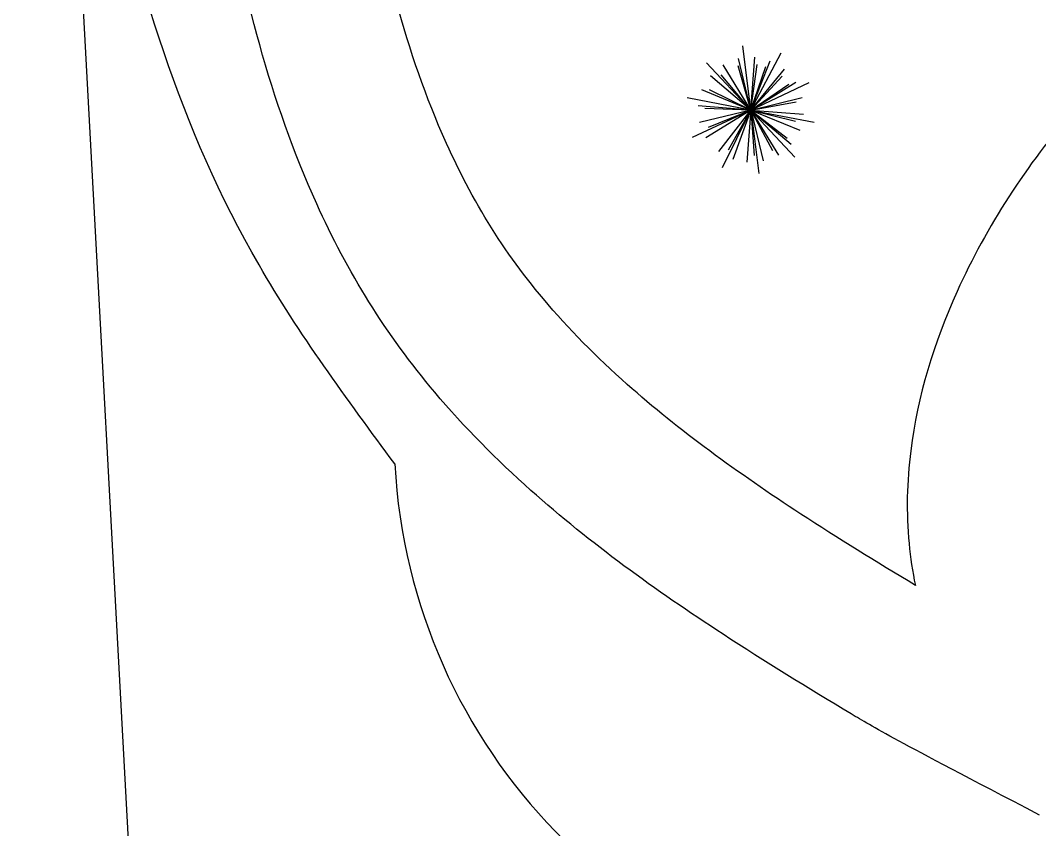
# Model space of a CAD drawing. Header units: inches. Extents: x 40 to 251, y 0 to 175.
# Drawn here: x 54.71 to 76.07, y 54.59 to 71.55 of the extents above; entities that cross this region are included whole.
import ezdxf

# ---------------------------------------------------------------- set-up
doc = ezdxf.new("R2010")
doc.units = ezdxf.units.IN
doc.header["$MEASUREMENT"] = 0
doc.layers.add('CUADRICULA', color=84, linetype='Continuous')
doc.layers.add('SENDAS', color=6, linetype='Continuous')

msp = doc.modelspace()

# ---------------------------------------------------------------- linework, layer by layer
msp.add_line((57.744, 40.224), (54.711, 96.172))
msp.add_arc((74.541, 62.904), 12, 183.1023, 265.1336)
msp.add_spline([(62.558, 62.254), (59.713, 66.423), (55.272, 85.818)], degree=3)
at = {"layer": 'CUADRICULA'}
for p, q in [((70.023, 69.669), (69.855, 71.013)), ((70.023, 69.669), (69.762, 70.746)), ((70.02, 69.668), (70.656, 70.864)), ((70.023, 69.669), (70.108, 70.773)), ((70.02, 69.669), (69.094, 70.657)), ((70.02, 69.669), (69.44, 70.612)), ((70.023, 69.669), (69.754, 70.595)), ((70.02, 69.668), (70.427, 70.699)), ((70.02, 69.668), (70.333, 70.581)), ((70.02, 69.668), (70.726, 70.523)), ((70.023, 69.669), (70.154, 70.625)), ((70.02, 69.669), (69.177, 70.387)), ((70.02, 69.669), (69.398, 70.406)), ((70.02, 69.668), (70.678, 70.375)), ((70.02, 69.669), (68.996, 70.091)), ((70.02, 69.669), (69.152, 70.089)), ((70.02, 69.669), (70.964, 70.249)), ((70.02, 69.669), (71.246, 70.244)), ((70.02, 69.669), (70.818, 70.211)), ((70.02, 69.669), (68.69, 69.924)), ((70.02, 69.669), (71.097, 69.929)), ((70.02, 69.669), (68.794, 69.093)), ((70.02, 69.669), (68.916, 69.754)), ((70.02, 69.669), (68.943, 69.408)), ((70.02, 69.669), (69.056, 69.699)), ((70.02, 69.669), (69.077, 69.088)), ((70.02, 69.669), (69.127, 69.304)), ((70.019, 69.674), (69.341, 68.798)), ((70.019, 69.674), (69.421, 68.459)), ((70.019, 69.674), (69.549, 68.831)), ((70.019, 69.674), (69.645, 68.631)), ((70.022, 69.68), (69.937, 68.576)), ((70.02, 69.669), (70.97, 69.839)), ((70.02, 69.669), (71.125, 69.583)), ((70.02, 69.669), (71.045, 69.246)), ((70.02, 69.669), (70.864, 68.95)), ((70.02, 69.669), (70.601, 68.725)), ((70.02, 69.669), (70.957, 69.438)), ((70.02, 69.669), (70.783, 69.077)), ((70.02, 69.669), (70.476, 68.818)), ((70.02, 69.669), (71.35, 69.413)), ((70.02, 69.669), (70.946, 68.68)), ((70.022, 69.68), (70.19, 68.336)), ((70.022, 69.68), (70.092, 68.718)), ((70.022, 69.68), (70.282, 68.603))]:
    msp.add_line(p, q, dxfattribs=at)
at = {"layer": 'SENDAS'}
for points, knots in [([(76.074, 54.898), (73.028, 56.479), (72.577, 56.746), (71.223, 57.558), (70.322, 58.109), (68.025, 59.607), (66.658, 60.591), (64.693, 62.34), (64.015, 63.022), (62.894, 64.353), (62.43, 64.986), (61.606, 66.309), (61.243, 66.997), (59.949, 69.846), (59.359, 72.165), (58.578, 76.897), (58.39, 79.313), (58.108, 83.996), (58.009, 86.278), (57.86, 90.778), (57.81, 92.995), (59.435, 96.902), (59.487, 97.985), (61.367, 99.091)], [0, 0, 0, 0, 1.491608, 1.491608, 4.474825, 4.474825, 9.243701, 9.243701, 11.992778, 11.992778, 14.210603, 14.210603, 16.428427, 16.428427, 23.135576, 23.135576, 29.842724, 29.842724, 36.549872, 36.549872, 43.25702, 43.25702, 46.650737, 46.650737, 46.650737, 46.650737]), ([(73.469, 59.709), (72.649, 60.203), (71.844, 60.698), (69.747, 62.066), (68.512, 62.96), (66.787, 64.491), (66.198, 65.085), (65.216, 66.254), (64.811, 66.819), (64.085, 68.029), (63.763, 68.672), (62.682, 71.226), (62.172, 73.361), (61.498, 77.867), (61.333, 80.236), (61.068, 84.905), (60.976, 87.191), (61.095, 92.485), (61.715, 95.577), (64.41, 98.883)], [1.714969, 1.714969, 1.714969, 1.714969, 4.484018, 4.484018, 9.208168, 9.208168, 12.019399, 12.019399, 14.46906, 14.46906, 16.918721, 16.918721, 23.738196, 23.738196, 30.557671, 30.557671, 37.377146, 37.377146, 46.650737, 46.650737, 46.650737, 46.650737]), ([(97.896, 69.423), (96.861, 70.246), (95.814, 71.05), (93.523, 72.617), (92.271, 73.36), (89.957, 74.342), (88.917, 74.657), (86.759, 74.955), (85.641, 74.933), (83.909, 74.566), (83.305, 74.375), (82.124, 73.891), (81.545, 73.597), (79.441, 72.343), (78.01, 71.109), (75.806, 68.523), (74.961, 67.232), (73.859, 64.794), (73.515, 63.673), (73.291, 61.886), (73.275, 61.234), (73.365, 60.29), (73.41, 59.997), (73.469, 59.709)], [62.526238, 62.526238, 62.526238, 62.526238, 65.995939, 65.995939, 69.962262, 69.962262, 72.997272, 72.997272, 76.032283, 76.032283, 77.666056, 77.666056, 79.29983, 79.29983, 83.760085, 83.760085, 87.414021, 87.414021, 90.2932, 90.2932, 91.918826, 91.918826, 92.660823, 92.660823, 92.660823, 92.660823])]:
    msp.add_open_spline(points, degree=3, knots=knots, dxfattribs=at)

doc.saveas('drawing.dxf')
